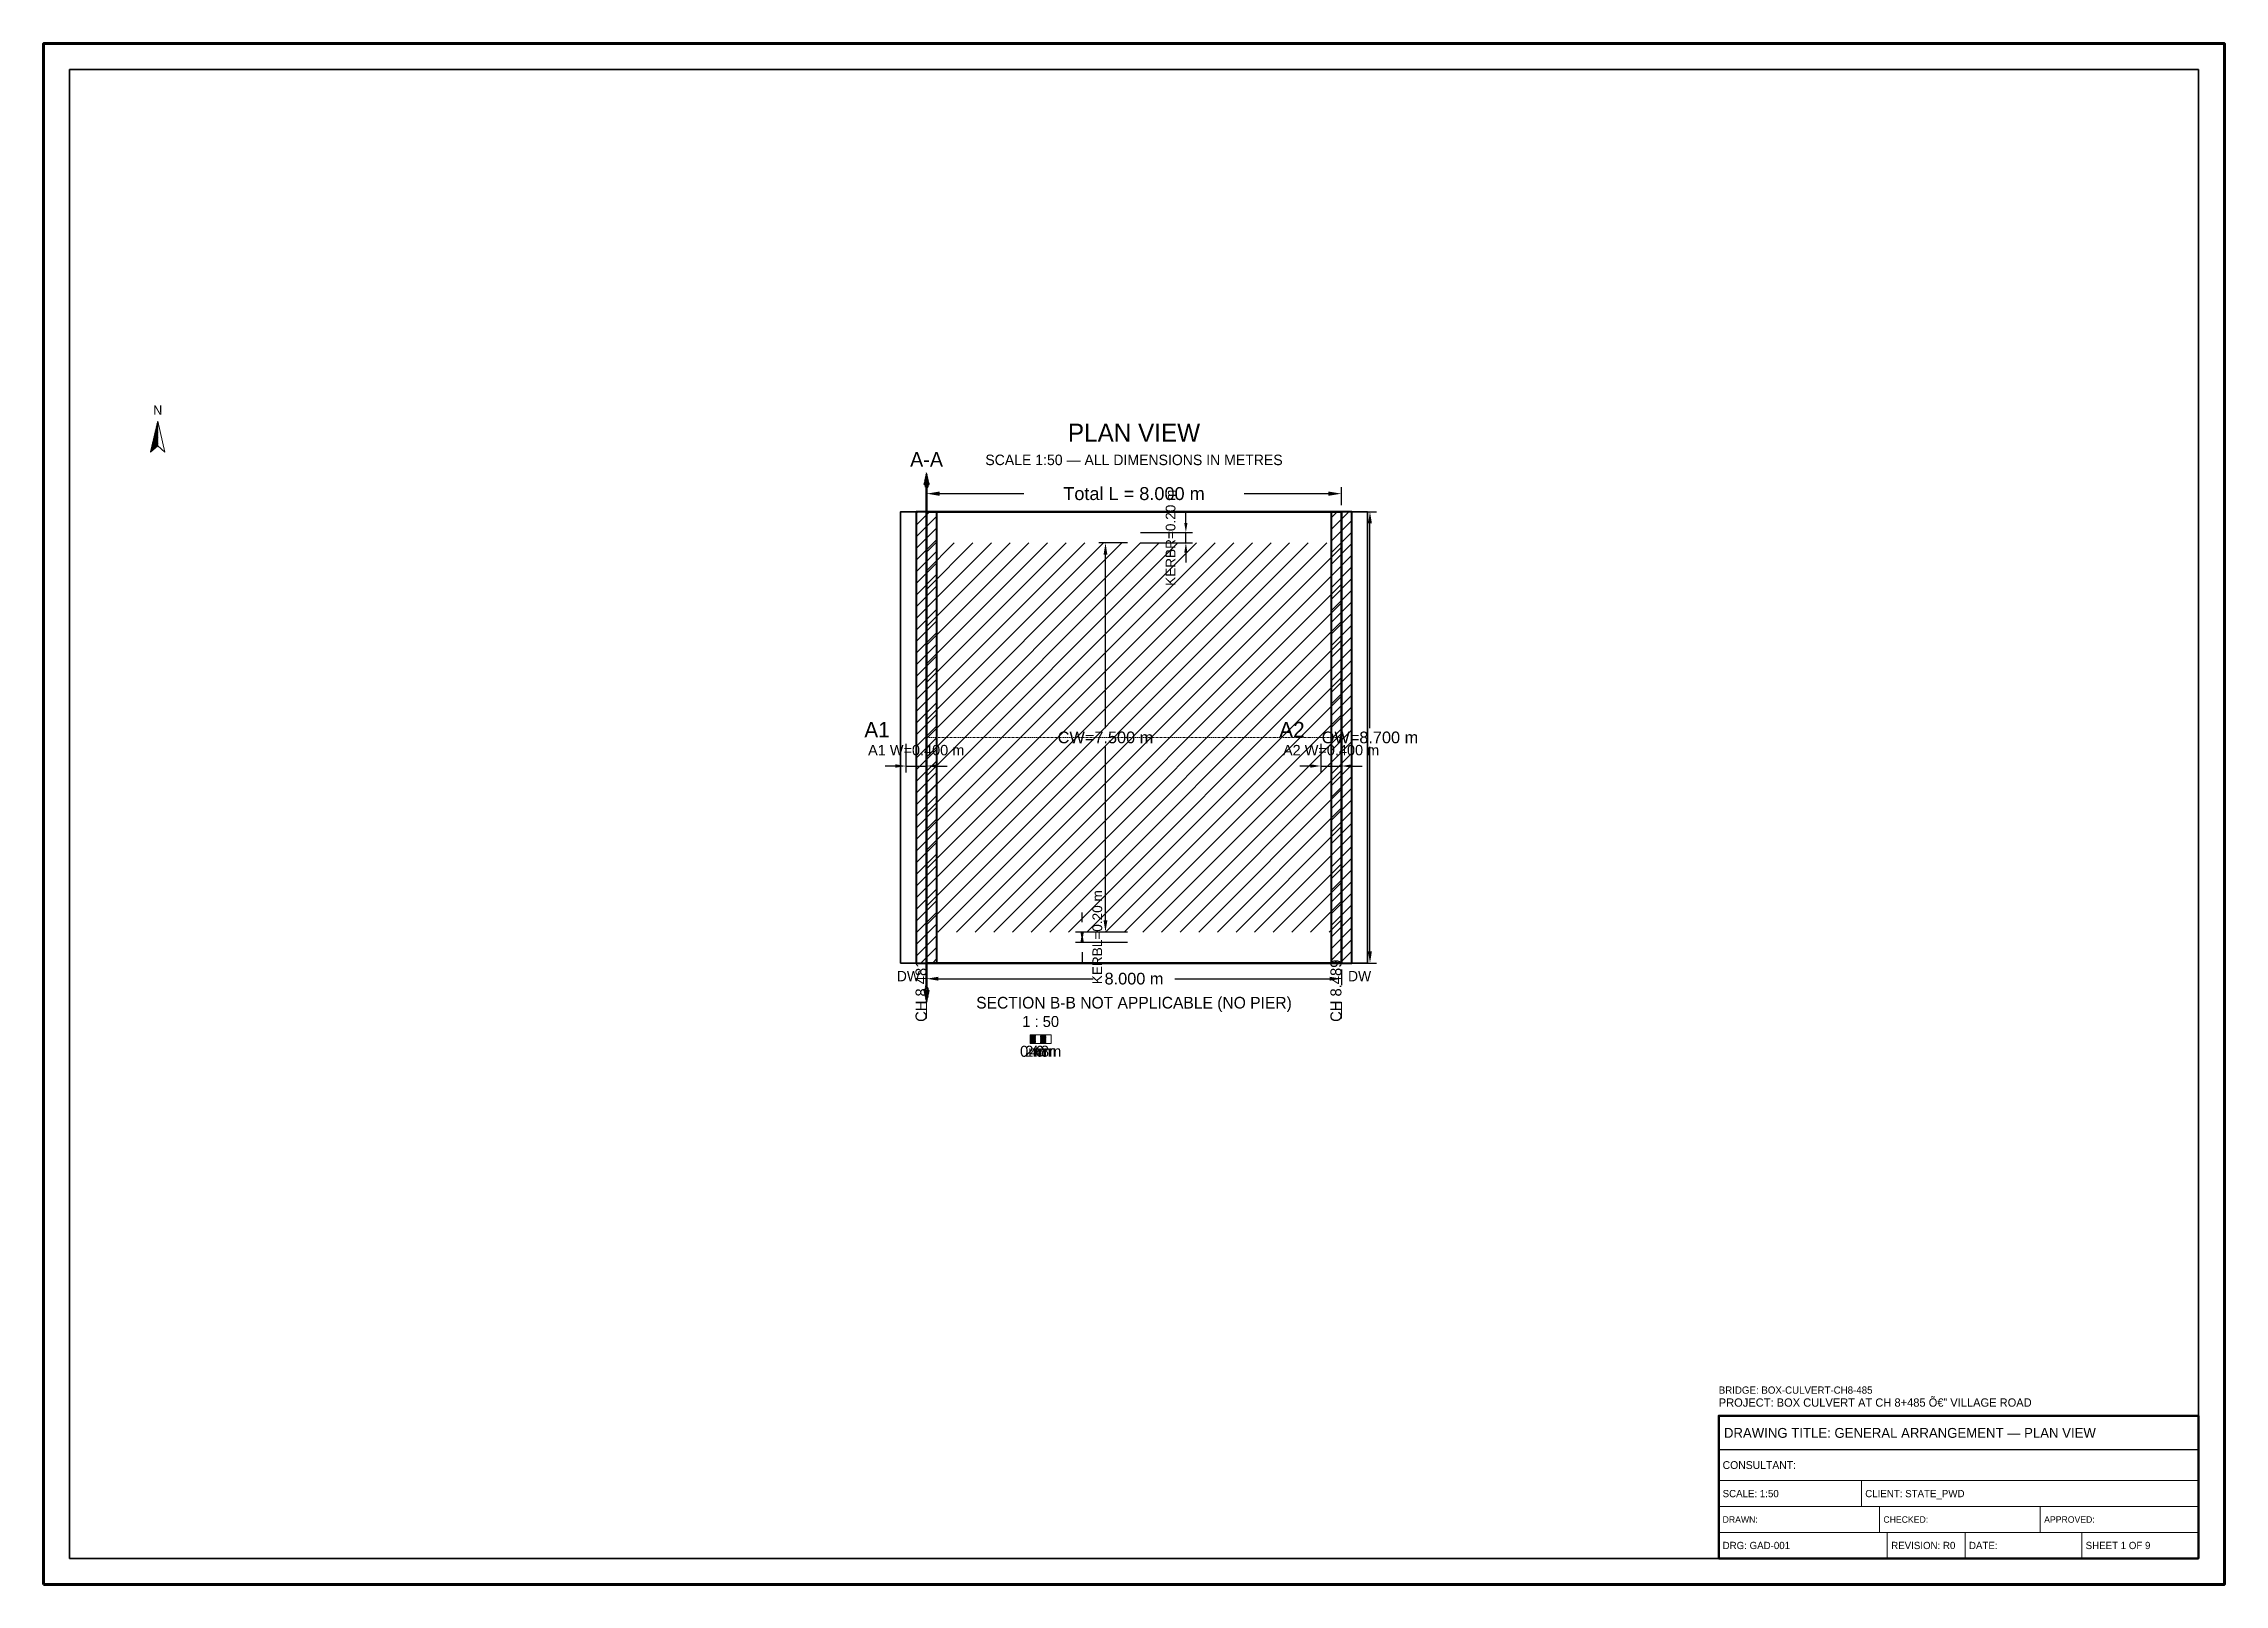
# Model space of a CAD drawing. Header units: metres. Extents: x 0 to 841, y 0 to 594.
import ezdxf
from ezdxf.enums import TextEntityAlignment as Align

# ---------------------------------------------------------------- set-up
doc = ezdxf.new("R2010")
doc.units = ezdxf.units.M
doc.linetypes.add('CENTER', pattern=[1.5, 0.75, -0.25, 0.25, -0.25])
doc.linetypes.add('DASHED', pattern=[0.5, 0.375, -0.125])
for name, color, linetype, lineweight in [('BORDER-INNER', 7, 'Continuous', 35), ('BORDER-OUTER', 7, 'Continuous', 70), ('CIVIL-CHAINAGE', 7, 'Continuous', 18), ('DIM-CHAINAGE', 3, 'Continuous', 18), ('DIM-LINEAR', 3, 'Continuous', 18), ('STRUC-CENTRE', 6, 'CENTER', 18), ('STRUC-HATCHING', 8, 'Continuous', 18), ('STRUC-OUTLINE', 1, 'Continuous', 50), ('STRUC-SECTION', 2, 'Continuous', 35), ('SUB-ABUT', 3, 'Continuous', 35), ('SUB-DIRT-WALL', 3, 'Continuous', 35), ('SUPER-DECK', 2, 'Continuous', 50), ('SYM-NORTHARROW', 7, 'Continuous', 18), ('SYM-SCALE', 7, 'Continuous', 13), ('TEXT-GENERAL', 7, 'Continuous', 18), ('TEXT-HEADER', 7, 'Continuous', 25), ('TEXT-SPEC', 7, 'Continuous', 13), ('TEXT-TITLE', 7, 'Continuous', 25), ('TITLEBLK-BOX', 7, 'Continuous', 50), ('TITLEBLK-TEXT', 7, 'Continuous', 18)]:
    doc.layers.add(name, color=color, linetype=linetype, lineweight=lineweight)
doc.styles.add('BRIDGE_STD', font='Arial.ttf')
doc.dimstyles.new('pmb100', dxfattribs={"dimtxt": 2.5, "dimasz": 0.9375, "dimexe": 2.5, "dimexo": 2.5, "dimtad": 0, "dimtih": 1, "dimdec": 0, "dimtxsty": 'BRIDGE_STD', "dimcen": 2.5, "dimazin": 3, "dimtfac": 1, "dimtmove": 0, "dimatfit": 3})

msp = doc.modelspace()

# ---------------------------------------------------------------- hatches: boundary and pattern name
at = {"layer": 'STRUC-HATCHING'}
h = msp.add_hatch(dxfattribs=at)
h.set_pattern_fill('ANSI31', scale=1.6)
h.paths.add_polyline_path([(340.5, 251.5), (500.5, 251.5), (500.5, 401.5), (340.5, 401.5)])
at = {"layer": 'STRUC-SECTION'}
h = msp.add_hatch(dxfattribs=at)
h.set_pattern_fill('SOLID')
h.paths.add_polyline_path([(339.45, 423.95), (341.55, 423.95), (340.5, 428.75)])
h = msp.add_hatch(dxfattribs=at)
h.set_pattern_fill('SOLID')
h.paths.add_polyline_path([(339.45, 229.05), (341.55, 229.05), (340.5, 224.25)])
at = {"layer": 'SUB-ABUT'}
h = msp.add_hatch(dxfattribs=at)
h.set_pattern_fill('ANSI31')
h.paths.add_polyline_path([(336.5, 239.5), (344.5, 239.5), (344.5, 413.5), (336.5, 413.5)])
h = msp.add_hatch(dxfattribs=at)
h.set_pattern_fill('ANSI31')
h.paths.add_polyline_path([(496.5, 239.5), (504.5, 239.5), (504.5, 413.5), (496.5, 413.5)])
at = {"layer": 'SYM-NORTHARROW'}
h = msp.add_hatch(dxfattribs=at)
h.set_pattern_fill('SOLID')
h.paths.add_polyline_path([(44, 448.5), (41.2, 436.5), (44, 438.9)])
at = {"layer": 'SYM-SCALE'}
h = msp.add_hatch(dxfattribs=at)
h.set_pattern_fill('SOLID')
h.paths.add_polyline_path([(380.5, 208.5), (382.5, 208.5), (382.5, 211.9), (380.5, 211.9)])
h = msp.add_hatch(dxfattribs=at)
h.set_pattern_fill('SOLID')
h.paths.add_polyline_path([(384.5, 208.5), (386.5, 208.5), (386.5, 211.9), (384.5, 211.9)])

# ---------------------------------------------------------------- linework, layer by layer
at = {"layer": 'BORDER-INNER'}
msp.add_lwpolyline([(10, 10), (831, 10), (831, 584), (10, 584), (10, 10)], dxfattribs=at)
at = {"layer": 'BORDER-OUTER'}
msp.add_lwpolyline([(0, 0), (841, 0), (841, 594), (0, 594), (0, 0)], dxfattribs=at)
at = {"layer": 'CIVIL-CHAINAGE'}
for p, q in [((340.5, 224.5), (340.5, 218.12)), ((500.5, 224.5), (500.5, 218.12))]:
    msp.add_line(p, q, dxfattribs=at)
at = {"layer": 'STRUC-CENTRE'}
msp.add_line((340.5, 326.5), (500.5, 326.5), dxfattribs=at)
at = {"layer": 'STRUC-OUTLINE', "lineweight": 50}
msp.add_lwpolyline([(340.5, 239.5), (340.5, 413.5), (500.5, 413.5), (500.5, 239.5), (340.5, 239.5)], dxfattribs=at)
at = {"layer": 'STRUC-SECTION', "color": 1, "linetype": 'DASHED', "lineweight": 50}
msp.add_line((340.5, 423.5), (340.5, 229.5), dxfattribs=at)
at = {"layer": 'STRUC-SECTION', "color": 1}
for points in [[(340.05, 423.05), (340.95, 423.05), (340.95, 423.95), (340.05, 423.95), (340.05, 423.05)], [(340.05, 229.05), (340.95, 229.05), (340.95, 229.95), (340.05, 229.95), (340.05, 229.05)]]:
    msp.add_lwpolyline(points, dxfattribs=at)
at = {"layer": 'SUB-ABUT', "lineweight": 40}
for points in [[(336.5, 239.5), (344.5, 239.5), (344.5, 413.5), (336.5, 413.5), (336.5, 239.5)], [(496.5, 239.5), (504.5, 239.5), (504.5, 413.5), (496.5, 413.5), (496.5, 239.5)]]:
    msp.add_lwpolyline(points, dxfattribs=at)
at = {"layer": 'SUB-DIRT-WALL', "lineweight": 35}
for points in [[(330.5, 239.5), (336.5, 239.5), (336.5, 413.5), (330.5, 413.5), (330.5, 239.5)], [(504.5, 239.5), (510.5, 239.5), (510.5, 413.5), (504.5, 413.5), (504.5, 239.5)]]:
    msp.add_lwpolyline(points, dxfattribs=at)
at = {"layer": 'SUPER-DECK', "lineweight": 30}
msp.add_lwpolyline([(340.5, 239.5), (340.5, 413.5), (500.5, 413.5), (500.5, 239.5), (340.5, 239.5)], dxfattribs=at)
at = {"layer": 'SYM-NORTHARROW'}
msp.add_lwpolyline([(44, 448.5), (41.2, 436.5), (44, 438.9), (46.8, 436.5), (44, 448.5)], dxfattribs=at)
at = {"layer": 'SYM-SCALE'}
msp.add_lwpolyline([(380.5, 208.5), (388.5, 208.5), (388.5, 211.9), (380.5, 211.9), (380.5, 208.5)], dxfattribs=at)
at = {"layer": 'TITLEBLK-BOX', "lineweight": 50}
msp.add_lwpolyline([(646, 10), (831, 10), (831, 65), (646, 65), (646, 10)], dxfattribs=at)
at = {"layer": 'TITLEBLK-BOX', "lineweight": 30}
msp.add_lwpolyline([(646, 52), (831, 52), (831, 65), (646, 65), (646, 52)], dxfattribs=at)
at = {"layer": 'TITLEBLK-BOX', "lineweight": 18}
for points in [[(646, 40), (831, 40), (831, 52), (646, 52), (646, 40)], [(646, 30), (701, 30), (701, 40), (646, 40), (646, 30)], [(701, 30), (831, 30), (831, 40), (701, 40), (701, 30)], [(646, 20), (708, 20), (708, 30), (646, 30), (646, 20)], [(708, 20), (770, 20), (770, 30), (708, 30), (708, 20)], [(770, 20), (831, 20), (831, 30), (770, 30), (770, 20)], [(646, 10), (711, 10), (711, 20), (646, 20), (646, 10)], [(711, 10), (741, 10), (741, 20), (711, 20), (711, 10)], [(741, 10), (786, 10), (786, 20), (741, 20), (741, 10)], [(786, 10), (831, 10), (831, 20), (786, 20), (786, 10)]]:
    msp.add_lwpolyline(points, dxfattribs=at)

# ---------------------------------------------------------------- texts
at = {"layer": 'DIM-CHAINAGE'}
for s, p in [('CH 8.481', (340.5, 216.85)), ('CH 8.489', (500.5, 216.85))]:
    msp.add_text(s, height=4.25, rotation=90, dxfattribs=at).set_placement(p)
at = {"layer": 'SYM-NORTHARROW'}
msp.add_text('N', height=3.6, dxfattribs=at).set_placement((44, 450.9), align=Align.CENTER)
at = {"layer": 'TEXT-GENERAL'}
for s, p in [('A1', (316.5, 326.5)), ('A2', (476.5, 326.5))]:
    msp.add_text(s, height=6, dxfattribs=at).set_placement(p)
for s, p in [('1 : 50', (384.5, 214.88)), ('0m', (380.5, 203.4)), ('2m', (382.5, 203.4)), ('4m', (384.5, 203.4)), ('6m', (386.5, 203.4)), ('8m', (388.5, 203.4))]:
    msp.add_text(s, height=4.25, dxfattribs=at).set_placement(p, align=Align.CENTER)
at = {"layer": 'TEXT-HEADER'}
msp.add_text('PLAN VIEW', height=7, dxfattribs=at).set_placement((420.5, 440.5), align=Align.CENTER)
at = {"layer": 'TEXT-HEADER', "color": 1}
msp.add_text('A-A', height=5.7, dxfattribs=at).set_placement((340.5, 430.85), align=Align.CENTER)
at = {"layer": 'TEXT-SPEC', "color": 8}
for s, height, p in [('SCALE 1:50 — ALL DIMENSIONS IN METRES', 4.05, (420.5, 431.5)), ('SECTION B-B NOT APPLICABLE (NO PIER)', 4.5, (420.5, 222))]:
    msp.add_text(s, height=height, dxfattribs=at).set_placement(p, align=Align.CENTER)
at = {"layer": 'TEXT-SPEC'}
for p in [(333.5, 232.5), (507.5, 232.5)]:
    msp.add_text('DW', height=4, dxfattribs=at).set_placement(p, align=Align.CENTER)
at = {"layer": 'TEXT-TITLE'}
for s, height, p in [('PROJECT: BOX CULVERT AT CH 8+485 â€” VILLAGE ROAD', 3.2, (646, 68.5)), ('DRAWING TITLE: GENERAL ARRANGEMENT — PLAN VIEW', 3.8, (648, 56.5))]:
    msp.add_text(s, height=height, dxfattribs=at).set_placement(p)
at = {"layer": 'TITLEBLK-TEXT'}
for s, height, p in [('BRIDGE: BOX-CULVERT-CH8-485', 2.8, (646, 73.5)), ('CONSULTANT: ', 3, (647.5, 44.5)), ('SCALE: 1:50', 2.8, (647.5, 33.6)), ('CLIENT: STATE_PWD', 2.8, (702.5, 33.6)), ('DRAWN: ', 2.5, (647.5, 23.75)), ('CHECKED: ', 2.5, (709.5, 23.75)), ('APPROVED: ', 2.5, (771.5, 23.75)), ('DRG: GAD-001', 2.8, (647.5, 13.6)), ('REVISION: R0', 2.8, (712.5, 13.6)), ('DATE: ', 2.8, (742.5, 13.6)), ('SHEET 1 OF 9', 2.8, (787.5, 13.6))]:
    msp.add_text(s, height=height, dxfattribs=at).set_placement(p)

# ---------------------------------------------------------------- dimensions: what is measured, and where the dimension line sits
at = {"layer": 'DIM-LINEAR'}
for base, p1, p2, text, override in [((340.5, 420.5), (340.5, 413.5), (500.5, 413.5), 'Total L = 8.000 m', {"dimtxt": 5, "dimasz": 5, "dimgap": 2, "dimclrt": 3}), ((332.5, 315.5), (332.5, 326.5), (340.5, 326.5), 'A1 W=0.400 m', {"dimtxt": 4, "dimasz": 4, "dimgap": 1.6, "dimclrt": 3}), ((492.5, 315.5), (492.5, 326.5), (500.5, 326.5), 'A2 W=0.400 m', {"dimtxt": 4, "dimasz": 4, "dimgap": 1.6, "dimclrt": 3}), ((340.5, 233.5), (340.5, 239.5), (500.5, 239.5), '8.000 m', {"dimtxt": 4.5, "dimasz": 4.5, "dimgap": 1.8, "dimclrt": 3})]:
    msp.add_linear_dim(base=base, p1=p1, p2=p2, text=text, dimstyle='pmb100', override=override, dxfattribs=at).render()
for base, p1, p2, text, override in [((440.5, 401.5), (420.5, 401.5), (420.5, 405.5), 'KERBR=0.20 m', {"dimtxt": 3.75, "dimasz": 3.75, "dimgap": 1.5, "dimclrt": 3}), ((511.5, 239.5), (500.5, 239.5), (500.5, 413.5), 'OW=8.700 m', {"dimtxt": 4.5, "dimasz": 4.5, "dimgap": 1.8, "dimclrt": 3}), ((409.5, 251.5), (420.5, 251.5), (420.5, 401.5), 'CW=7.500 m', {"dimtxt": 4.5, "dimasz": 4.5, "dimgap": 1.8, "dimclrt": 3}), ((400.5, 251.5), (420.5, 251.5), (420.5, 247.5), 'KERBL=0.20 m', {"dimtxt": 3.75, "dimasz": 3.75, "dimgap": 1.5, "dimclrt": 3})]:
    msp.add_linear_dim(base=base, p1=p1, p2=p2, angle=90, text=text, dimstyle='pmb100', override=override, dxfattribs=at).render()

doc.saveas('drawing.dxf')
